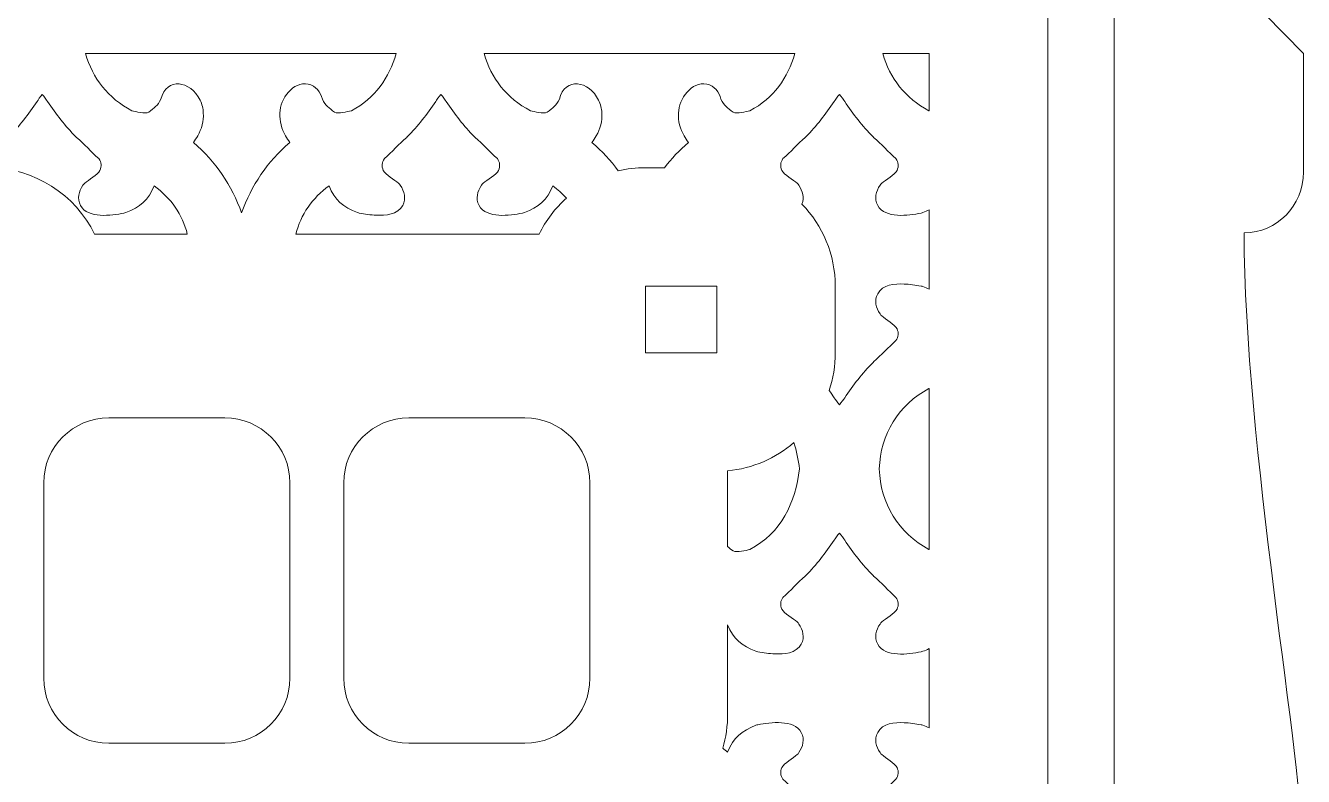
# Model space of a CAD drawing. Header units: centimetres. Extents: x -44 to 44, y -59 to 59.
# Drawn here: x -25.96 to -14.41, y -12.01 to -5.23 of the extents above; entities that cross this region are included whole.
import ezdxf

# ---------------------------------------------------------------- set-up
doc = ezdxf.new("R2010")
doc.units = ezdxf.units.CM
doc.header["$MEASUREMENT"] = 0
doc.layers.add('layer 1', color=7, linetype='Continuous')

msp = doc.modelspace()

# ---------------------------------------------------------------- linework, layer by layer
at = {"layer": 'layer 1', "color": 250, "lineweight": 9}
for points, knots in [([(-16.12309, -21.549), (-16.12309, -21.549), (-15.47685, -21.54941), (-15.47685, -21.54941), (-15.47685, -21.54941), (-15.47685, -21.54941), (-14.94831, -21.54941), (-14.94831, -21.54941), (-14.94831, -21.54941), (-14.94831, -21.54941), (-14.4126, -21.54941), (-14.4126, -21.54941), (-14.4126, -21.54941), (-14.4126, -21.54941), (-14.4126, -20.47798), (-14.4126, -20.47798), (-14.4126, -20.47798), (-14.4126, -20.17528), (-14.65245, -19.9299), (-14.94831, -19.9299), (-14.94831, -19.9299), (-14.94831, -18.03568), (-14.4126, -15.09626), (-14.4126, -14.30505), (-14.4126, -14.30505), (-14.4126, -14.30505), (-14.4126, -12.72236), (-14.4126, -12.72236), (-14.4126, -12.72236), (-14.4126, -11.93115), (-14.94831, -8.99173), (-14.94831, -7.09751), (-14.94831, -7.09751), (-14.65245, -7.09751), (-14.4126, -6.85213), (-14.4126, -6.54943), (-14.4126, -6.54943), (-14.4126, -6.54943), (-14.4126, -5.478), (-14.4126, -5.478), (-14.4126, -5.478), (-14.4126, -5.478), (-15.46206, -4.40655), (-15.46206, -4.40655), (-15.46206, -4.40655), (-15.46206, -4.40655), (-16.12309, -4.40655), (-16.12309, -4.40655), (-16.12309, -4.40655), (-16.12309, -4.40655), (-16.12309, -12.59229), (-16.12309, -12.59229), (-16.12309, -12.59229), (-16.12309, -12.59229), (-16.72309, -12.59229), (-16.72309, -12.59229), (-16.72309, -12.59229), (-16.72309, -12.59229), (-16.72309, -4.40655), (-16.72309, -4.40655), (-16.72309, -4.40655), (-16.72309, -4.40655), (-42.09452, -4.40655), (-42.09452, -4.40655), (-42.09452, -4.40655), (-42.09452, -4.40655), (-42.09452, -12.59229), (-42.09452, -12.59229), (-42.09452, -12.59229), (-42.09452, -12.59229), (-42.69452, -12.59229), (-42.69452, -12.59229), (-42.69452, -12.59229), (-42.69452, -12.59229), (-42.69452, -4.40655), (-42.69452, -4.40655), (-42.69452, -4.40655), (-42.69452, -4.40655), (-43.35555, -4.40655), (-43.35555, -4.40655), (-43.35555, -4.40655), (-43.35555, -4.40655), (-44.40501, -5.478), (-44.40501, -5.478), (-44.40501, -5.478), (-44.40501, -5.478), (-44.40501, -6.54943), (-44.40501, -6.54943), (-44.40501, -6.54943), (-44.40501, -6.85213), (-44.16516, -7.09751), (-43.8693, -7.09751), (-43.8693, -7.09751), (-43.8693, -8.99173), (-44.40501, -11.93115), (-44.40501, -12.72236), (-44.40501, -12.72236), (-44.40501, -12.72236), (-44.40501, -14.30505), (-44.40501, -14.30505), (-44.40501, -14.30505), (-44.40501, -15.09626), (-43.8693, -18.03568), (-43.8693, -19.9299), (-43.8693, -19.9299), (-44.16516, -19.9299), (-44.40501, -20.17528), (-44.40501, -20.47798), (-44.40501, -20.47798), (-44.40501, -20.47798), (-44.40501, -21.54941), (-44.40501, -21.54941), (-44.40501, -21.54941), (-44.40501, -21.54941), (-43.8693, -21.54941), (-43.8693, -21.54941), (-43.8693, -21.54941), (-43.8693, -21.54941), (-43.34076, -21.54941), (-43.34076, -21.54941), (-43.34076, -21.54941), (-43.34076, -21.54941), (-42.69452, -21.549), (-42.69452, -21.549), (-42.69452, -21.549), (-42.69452, -21.549), (-16.12309, -21.549), (-16.12309, -21.549)], [0, 0, 0, 0, 0.03030303, 0.03030303, 0.03030303, 0.03030303, 0.06060606, 0.06060606, 0.06060606, 0.06060606, 0.09090909, 0.09090909, 0.09090909, 0.09090909, 0.12121212, 0.12121212, 0.12121212, 0.12121212, 0.15151515, 0.15151515, 0.15151515, 0.15151515, 0.18181818, 0.18181818, 0.18181818, 0.18181818, 0.21212121, 0.21212121, 0.21212121, 0.21212121, 0.24242424, 0.24242424, 0.24242424, 0.24242424, 0.27272727, 0.27272727, 0.27272727, 0.27272727, 0.3030303, 0.3030303, 0.3030303, 0.3030303, 0.33333333, 0.33333333, 0.33333333, 0.33333333, 0.36363636, 0.36363636, 0.36363636, 0.36363636, 0.39393939, 0.39393939, 0.39393939, 0.39393939, 0.42424242, 0.42424242, 0.42424242, 0.42424242, 0.45454545, 0.45454545, 0.45454545, 0.45454545, 0.48484848, 0.48484848, 0.48484848, 0.48484848, 0.51515152, 0.51515152, 0.51515152, 0.51515152, 0.54545455, 0.54545455, 0.54545455, 0.54545455, 0.57575758, 0.57575758, 0.57575758, 0.57575758, 0.60606061, 0.60606061, 0.60606061, 0.60606061, 0.63636364, 0.63636364, 0.63636364, 0.63636364, 0.66666667, 0.66666667, 0.66666667, 0.66666667, 0.6969697, 0.6969697, 0.6969697, 0.6969697, 0.72727273, 0.72727273, 0.72727273, 0.72727273, 0.75757576, 0.75757576, 0.75757576, 0.75757576, 0.78787879, 0.78787879, 0.78787879, 0.78787879, 0.81818182, 0.81818182, 0.81818182, 0.81818182, 0.84848485, 0.84848485, 0.84848485, 0.84848485, 0.87878788, 0.87878788, 0.87878788, 0.87878788, 0.90909091, 0.90909091, 0.90909091, 0.90909091, 0.93939394, 0.93939394, 0.93939394, 0.93939394, 1, 1, 1, 1]), ([(-22.60931, -5.47798), (-22.60931, -5.47798), (-25.41619, -5.47798), (-25.41619, -5.47798), (-25.41619, -5.47798), (-25.35596, -5.69831), (-25.21138, -5.88403), (-24.99868, -5.99447), (-24.99868, -5.99447), (-24.96047, -6.00489), (-24.88183, -6.0225), (-24.84647, -6.00879), (-24.84647, -6.00879), (-24.79626, -5.96921), (-24.76581, -5.94898), (-24.73691, -5.89166), (-24.73691, -5.89166), (-24.68526, -5.68461), (-24.46806, -5.72385), (-24.38256, -5.89894), (-24.38256, -5.89894), (-24.36497, -5.93496), (-24.35376, -5.97491), (-24.35295, -6.01513), (-24.35295, -6.01513), (-24.3483, -6.08946), (-24.36786, -6.15759), (-24.40348, -6.22241), (-24.40348, -6.22241), (-24.41432, -6.24212), (-24.42917, -6.26282), (-24.44244, -6.2829), (-24.44244, -6.2829), (-24.23897, -6.45381), (-24.09609, -6.67024), (-24.00686, -6.9174), (-24.00686, -6.9174), (-23.91765, -6.67026), (-23.77479, -6.45386), (-23.57134, -6.28294), (-23.57134, -6.28294), (-23.58467, -6.26271), (-23.59948, -6.24208), (-23.61028, -6.22241), (-23.61028, -6.22241), (-23.64589, -6.15754), (-23.66546, -6.08938), (-23.66076, -6.01502), (-23.66076, -6.01502), (-23.65794, -5.89003), (-23.54312, -5.72659), (-23.40519, -5.75413), (-23.40519, -5.75413), (-23.33406, -5.76831), (-23.29378, -5.82587), (-23.27694, -5.89146), (-23.27694, -5.89146), (-23.24799, -5.94894), (-23.21751, -5.96916), (-23.16724, -6.00881), (-23.16724, -6.00881), (-23.13191, -6.0225), (-23.05326, -6.00489), (-23.01508, -5.99447), (-23.01508, -5.99447), (-22.79983, -5.88251), (-22.67327, -5.69571), (-22.60931, -5.47798)], [0, 0, 0, 0, 0.05555556, 0.05555556, 0.05555556, 0.05555556, 0.11111111, 0.11111111, 0.11111111, 0.11111111, 0.16666667, 0.16666667, 0.16666667, 0.16666667, 0.22222222, 0.22222222, 0.22222222, 0.22222222, 0.27777778, 0.27777778, 0.27777778, 0.27777778, 0.33333333, 0.33333333, 0.33333333, 0.33333333, 0.38888889, 0.38888889, 0.38888889, 0.38888889, 0.44444444, 0.44444444, 0.44444444, 0.44444444, 0.5, 0.5, 0.5, 0.5, 0.55555556, 0.55555556, 0.55555556, 0.55555556, 0.61111111, 0.61111111, 0.61111111, 0.61111111, 0.66666667, 0.66666667, 0.66666667, 0.66666667, 0.72222222, 0.72222222, 0.72222222, 0.72222222, 0.77777778, 0.77777778, 0.77777778, 0.77777778, 0.83333333, 0.83333333, 0.83333333, 0.83333333, 0.88888889, 0.88888889, 0.88888889, 0.88888889, 1, 1, 1, 1]), ([(-19.008, -5.47798), (-19.008, -5.47798), (-21.81489, -5.47798), (-21.81489, -5.47798), (-21.81489, -5.47798), (-21.75465, -5.69831), (-21.61007, -5.88403), (-21.39737, -5.99447), (-21.39737, -5.99447), (-21.35916, -6.00489), (-21.28052, -6.0225), (-21.24516, -6.00879), (-21.24516, -6.00879), (-21.19498, -5.96923), (-21.16451, -5.94898), (-21.1356, -5.89166), (-21.1356, -5.89166), (-21.08398, -5.68461), (-20.86678, -5.72385), (-20.78128, -5.89896), (-20.78128, -5.89896), (-20.76369, -5.93496), (-20.75248, -5.97491), (-20.75166, -6.01513), (-20.75166, -6.01513), (-20.74699, -6.08944), (-20.76656, -6.15756), (-20.80215, -6.22241), (-20.80215, -6.22241), (-20.81299, -6.24212), (-20.82786, -6.26284), (-20.84113, -6.2829), (-20.84113, -6.2829), (-20.7501, -6.35936), (-20.67122, -6.44494), (-20.60383, -6.53829), (-20.60383, -6.53829), (-20.52463, -6.51949), (-20.44202, -6.50953), (-20.35714, -6.50953), (-20.35714, -6.50953), (-20.35714, -6.50953), (-20.18597, -6.50953), (-20.18597, -6.50953), (-20.18597, -6.50953), (-20.12342, -6.42733), (-20.05159, -6.35147), (-19.97001, -6.28294), (-19.97001, -6.28294), (-19.98336, -6.26269), (-19.99817, -6.24206), (-20.00897, -6.22241), (-20.00897, -6.22241), (-20.04459, -6.15754), (-20.06415, -6.0894), (-20.05946, -6.01502), (-20.05946, -6.01502), (-20.05665, -5.89003), (-19.94181, -5.72659), (-19.80388, -5.75413), (-19.80388, -5.75413), (-19.73276, -5.76831), (-19.69247, -5.82587), (-19.67563, -5.89146), (-19.67563, -5.89146), (-19.64668, -5.94894), (-19.61621, -5.96916), (-19.56596, -6.00881), (-19.56596, -6.00881), (-19.53062, -6.0225), (-19.45196, -6.00489), (-19.41377, -5.99447), (-19.41377, -5.99447), (-19.19854, -5.88251), (-19.07196, -5.69571), (-19.008, -5.47798)], [0, 0, 0, 0, 0.05, 0.05, 0.05, 0.05, 0.1, 0.1, 0.1, 0.1, 0.15, 0.15, 0.15, 0.15, 0.2, 0.2, 0.2, 0.2, 0.25, 0.25, 0.25, 0.25, 0.3, 0.3, 0.3, 0.3, 0.35, 0.35, 0.35, 0.35, 0.4, 0.4, 0.4, 0.4, 0.45, 0.45, 0.45, 0.45, 0.5, 0.5, 0.5, 0.5, 0.55, 0.55, 0.55, 0.55, 0.6, 0.6, 0.6, 0.6, 0.65, 0.65, 0.65, 0.65, 0.7, 0.7, 0.7, 0.7, 0.75, 0.75, 0.75, 0.75, 0.8, 0.8, 0.8, 0.8, 0.85, 0.85, 0.85, 0.85, 0.9, 0.9, 0.9, 0.9, 1, 1, 1, 1]), ([(-17.79452, -5.99488), (-17.79452, -5.99488), (-17.79452, -5.47798), (-17.79452, -5.47798), (-17.79452, -5.47798), (-17.79452, -5.47798), (-18.21358, -5.47798), (-18.21358, -5.47798), (-18.21358, -5.47798), (-18.15334, -5.69831), (-18.00879, -5.88403), (-17.79606, -5.99447), (-17.79606, -5.99447), (-17.79606, -5.99447), (-17.79452, -5.99488), (-17.79452, -5.99488)], [0, 0, 0, 0, 0.2, 0.2, 0.2, 0.2, 0.4, 0.4, 0.4, 0.4, 0.6, 0.6, 0.6, 0.6, 1, 1, 1, 1]), ([(-26.33612, -6.50953), (-26.33612, -6.50953), (-26.29706, -6.50953), (-26.29706, -6.50953), (-26.29706, -6.50953), (-25.87581, -6.50953), (-25.51003, -6.75476), (-25.33517, -7.10976), (-25.33517, -7.10976), (-25.05604, -7.11017), (-24.77689, -7.11019), (-24.49776, -7.11009), (-24.49776, -7.11009), (-24.53788, -6.93465), (-24.64851, -6.77998), (-24.79671, -6.67395), (-24.79671, -6.67395), (-24.84553, -6.80098), (-24.92679, -6.86769), (-25.05324, -6.91515), (-25.05324, -6.91515), (-25.05324, -6.91515), (-25.0617, -6.91832), (-25.0617, -6.91832), (-25.0617, -6.91832), (-25.0617, -6.91832), (-25.07059, -6.92004), (-25.07059, -6.92004), (-25.07059, -6.92004), (-25.18444, -6.94202), (-25.39545, -6.97155), (-25.46226, -6.85037), (-25.46226, -6.85037), (-25.49612, -6.78896), (-25.47778, -6.72281), (-25.44019, -6.66857), (-25.44019, -6.66857), (-25.44019, -6.66857), (-25.43323, -6.65852), (-25.43323, -6.65852), (-25.43323, -6.65852), (-25.43323, -6.65852), (-25.42419, -6.65031), (-25.42419, -6.65031), (-25.42419, -6.65031), (-25.39056, -6.61976), (-25.30734, -6.57219), (-25.28711, -6.53471), (-25.28711, -6.53471), (-25.27029, -6.49438), (-25.27307, -6.46299), (-25.29673, -6.42769), (-25.29673, -6.42769), (-25.36605, -6.36523), (-25.42892, -6.29698), (-25.49876, -6.23518), (-25.49876, -6.23518), (-25.49876, -6.23518), (-25.50116, -6.23306), (-25.50116, -6.23306), (-25.50116, -6.23306), (-25.50116, -6.23306), (-25.50343, -6.23079), (-25.50343, -6.23079), (-25.50343, -6.23079), (-25.60232, -6.13209), (-25.68152, -6.02569), (-25.7604, -5.91109), (-25.7604, -5.91109), (-25.76878, -5.8989), (-25.78993, -5.86783), (-25.8075, -5.84713), (-25.8075, -5.84713), (-25.82507, -5.86785), (-25.84624, -5.89892), (-25.85464, -5.91111), (-25.85464, -5.91111), (-25.93354, -6.02569), (-26.01268, -6.13209), (-26.11159, -6.23079), (-26.11159, -6.23079), (-26.11159, -6.23079), (-26.11386, -6.23306), (-26.11386, -6.23306), (-26.11386, -6.23306), (-26.11386, -6.23306), (-26.11626, -6.23518), (-26.11626, -6.23518), (-26.11626, -6.23518), (-26.1861, -6.29698), (-26.24897, -6.36523), (-26.31829, -6.42769), (-26.31829, -6.42769), (-26.33681, -6.45531), (-26.34257, -6.48054), (-26.33612, -6.50953)], [0, 0, 0, 0, 0.04, 0.04, 0.04, 0.04, 0.08, 0.08, 0.08, 0.08, 0.12, 0.12, 0.12, 0.12, 0.16, 0.16, 0.16, 0.16, 0.2, 0.2, 0.2, 0.2, 0.24, 0.24, 0.24, 0.24, 0.28, 0.28, 0.28, 0.28, 0.32, 0.32, 0.32, 0.32, 0.36, 0.36, 0.36, 0.36, 0.4, 0.4, 0.4, 0.4, 0.44, 0.44, 0.44, 0.44, 0.48, 0.48, 0.48, 0.48, 0.52, 0.52, 0.52, 0.52, 0.56, 0.56, 0.56, 0.56, 0.6, 0.6, 0.6, 0.6, 0.64, 0.64, 0.64, 0.64, 0.68, 0.68, 0.68, 0.68, 0.72, 0.72, 0.72, 0.72, 0.76, 0.76, 0.76, 0.76, 0.8, 0.8, 0.8, 0.8, 0.84, 0.84, 0.84, 0.84, 0.88, 0.88, 0.88, 0.88, 0.92, 0.92, 0.92, 0.92, 1, 1, 1, 1]), ([(-23.51561, -7.10955), (-23.51561, -7.10955), (-23.3271, -7.10953), (-23.3271, -7.10953), (-23.3271, -7.10953), (-22.65776, -7.10953), (-21.98839, -7.11075), (-21.31903, -7.10976), (-21.31903, -7.10976), (-21.25791, -6.98567), (-21.17342, -6.87504), (-21.07144, -6.78356), (-21.07144, -6.78356), (-21.10866, -6.74304), (-21.1503, -6.70624), (-21.19541, -6.67395), (-21.19541, -6.67395), (-21.24424, -6.80098), (-21.32548, -6.86769), (-21.45193, -6.91515), (-21.45193, -6.91515), (-21.45193, -6.91515), (-21.46041, -6.91834), (-21.46041, -6.91834), (-21.46041, -6.91834), (-21.46041, -6.91834), (-21.46929, -6.92006), (-21.46929, -6.92006), (-21.46929, -6.92006), (-21.58314, -6.942), (-21.79414, -6.97155), (-21.86096, -6.85037), (-21.86096, -6.85037), (-21.89481, -6.78896), (-21.87647, -6.72281), (-21.83889, -6.66857), (-21.83889, -6.66857), (-21.83889, -6.66857), (-21.83192, -6.65854), (-21.83192, -6.65854), (-21.83192, -6.65854), (-21.83192, -6.65854), (-21.82288, -6.65031), (-21.82288, -6.65031), (-21.82288, -6.65031), (-21.7893, -6.61978), (-21.70603, -6.57216), (-21.68582, -6.53473), (-21.68582, -6.53473), (-21.66898, -6.49438), (-21.67176, -6.46301), (-21.69542, -6.42769), (-21.69542, -6.42769), (-21.76474, -6.36523), (-21.82761, -6.29698), (-21.89745, -6.23518), (-21.89745, -6.23518), (-21.89745, -6.23518), (-21.89985, -6.23306), (-21.89985, -6.23306), (-21.89985, -6.23306), (-21.89985, -6.23306), (-21.90212, -6.23079), (-21.90212, -6.23079), (-21.90212, -6.23079), (-22.00104, -6.13209), (-22.08019, -6.02569), (-22.15907, -5.91109), (-22.15907, -5.91109), (-22.16747, -5.89892), (-22.18864, -5.86783), (-22.20621, -5.84713), (-22.20621, -5.84713), (-22.22376, -5.86783), (-22.24494, -5.89892), (-22.25334, -5.91109), (-22.25334, -5.91109), (-22.33221, -6.02569), (-22.41137, -6.13209), (-22.51029, -6.23079), (-22.51029, -6.23079), (-22.51029, -6.23079), (-22.51256, -6.23306), (-22.51256, -6.23306), (-22.51256, -6.23306), (-22.51256, -6.23306), (-22.51496, -6.23518), (-22.51496, -6.23518), (-22.51496, -6.23518), (-22.58479, -6.29698), (-22.64769, -6.36521), (-22.71701, -6.42767), (-22.71701, -6.42767), (-22.74064, -6.46299), (-22.74345, -6.49438), (-22.72661, -6.53473), (-22.72661, -6.53473), (-22.7064, -6.57216), (-22.62313, -6.61978), (-22.58953, -6.65031), (-22.58953, -6.65031), (-22.58953, -6.65031), (-22.58049, -6.65852), (-22.58049, -6.65852), (-22.58049, -6.65852), (-22.58049, -6.65852), (-22.57352, -6.66857), (-22.57352, -6.66857), (-22.57352, -6.66857), (-22.53594, -6.72281), (-22.51759, -6.78896), (-22.55145, -6.85037), (-22.55145, -6.85037), (-22.59786, -6.93456), (-22.70488, -6.94262), (-22.79001, -6.93874), (-22.79001, -6.93874), (-22.84061, -6.93643), (-22.89332, -6.92966), (-22.94312, -6.92004), (-22.94312, -6.92004), (-22.94312, -6.92004), (-22.95201, -6.91834), (-22.95201, -6.91834), (-22.95201, -6.91834), (-22.95201, -6.91834), (-22.96048, -6.91515), (-22.96048, -6.91515), (-22.96048, -6.91515), (-23.08695, -6.86771), (-23.16819, -6.80098), (-23.21702, -6.67393), (-23.21702, -6.67393), (-23.36473, -6.77966), (-23.47517, -6.93384), (-23.51561, -7.10955)], [0, 0, 0, 0, 0.02857143, 0.02857143, 0.02857143, 0.02857143, 0.05714286, 0.05714286, 0.05714286, 0.05714286, 0.08571429, 0.08571429, 0.08571429, 0.08571429, 0.11428571, 0.11428571, 0.11428571, 0.11428571, 0.14285714, 0.14285714, 0.14285714, 0.14285714, 0.17142857, 0.17142857, 0.17142857, 0.17142857, 0.2, 0.2, 0.2, 0.2, 0.22857143, 0.22857143, 0.22857143, 0.22857143, 0.25714286, 0.25714286, 0.25714286, 0.25714286, 0.28571429, 0.28571429, 0.28571429, 0.28571429, 0.31428571, 0.31428571, 0.31428571, 0.31428571, 0.34285714, 0.34285714, 0.34285714, 0.34285714, 0.37142857, 0.37142857, 0.37142857, 0.37142857, 0.4, 0.4, 0.4, 0.4, 0.42857143, 0.42857143, 0.42857143, 0.42857143, 0.45714286, 0.45714286, 0.45714286, 0.45714286, 0.48571429, 0.48571429, 0.48571429, 0.48571429, 0.51428571, 0.51428571, 0.51428571, 0.51428571, 0.54285714, 0.54285714, 0.54285714, 0.54285714, 0.57142857, 0.57142857, 0.57142857, 0.57142857, 0.6, 0.6, 0.6, 0.6, 0.62857143, 0.62857143, 0.62857143, 0.62857143, 0.65714286, 0.65714286, 0.65714286, 0.65714286, 0.68571429, 0.68571429, 0.68571429, 0.68571429, 0.71428571, 0.71428571, 0.71428571, 0.71428571, 0.74285714, 0.74285714, 0.74285714, 0.74285714, 0.77142857, 0.77142857, 0.77142857, 0.77142857, 0.8, 0.8, 0.8, 0.8, 0.82857143, 0.82857143, 0.82857143, 0.82857143, 0.85714286, 0.85714286, 0.85714286, 0.85714286, 0.88571429, 0.88571429, 0.88571429, 0.88571429, 0.91428571, 0.91428571, 0.91428571, 0.91428571, 0.94285714, 0.94285714, 0.94285714, 0.94285714, 1, 1, 1, 1]), ([(-17.79452, -7.60776), (-17.79452, -7.60776), (-17.79452, -6.8913), (-17.79452, -6.8913), (-17.79452, -6.8913), (-17.81216, -6.89983), (-17.83084, -6.90771), (-17.85064, -6.91515), (-17.85064, -6.91515), (-17.85064, -6.91515), (-17.85911, -6.91834), (-17.85911, -6.91834), (-17.85911, -6.91834), (-17.85911, -6.91834), (-17.868, -6.92004), (-17.868, -6.92004), (-17.868, -6.92004), (-17.98185, -6.94202), (-18.19286, -6.97155), (-18.25967, -6.85037), (-18.25967, -6.85037), (-18.29353, -6.78896), (-18.27519, -6.72281), (-18.2376, -6.66857), (-18.2376, -6.66857), (-18.2376, -6.66857), (-18.23064, -6.65852), (-18.23064, -6.65852), (-18.23064, -6.65852), (-18.23064, -6.65852), (-18.22159, -6.65031), (-18.22159, -6.65031), (-18.22159, -6.65031), (-18.18799, -6.61978), (-18.10472, -6.57216), (-18.08451, -6.53473), (-18.08451, -6.53473), (-18.06767, -6.49438), (-18.0705, -6.46299), (-18.09411, -6.42767), (-18.09411, -6.42767), (-18.16346, -6.36521), (-18.22631, -6.29698), (-18.29614, -6.23518), (-18.29614, -6.23518), (-18.29614, -6.23518), (-18.29854, -6.23306), (-18.29854, -6.23306), (-18.29854, -6.23306), (-18.29854, -6.23306), (-18.30081, -6.23079), (-18.30081, -6.23079), (-18.30081, -6.23079), (-18.39971, -6.13209), (-18.47891, -6.02569), (-18.55779, -5.91109), (-18.55779, -5.91109), (-18.56619, -5.89892), (-18.58736, -5.86783), (-18.60491, -5.84713), (-18.60491, -5.84713), (-18.62248, -5.86783), (-18.64365, -5.89892), (-18.65205, -5.91109), (-18.65205, -5.91109), (-18.73095, -6.02571), (-18.81011, -6.13209), (-18.90902, -6.23081), (-18.90902, -6.23081), (-18.90902, -6.23081), (-18.91129, -6.23306), (-18.91129, -6.23306), (-18.91129, -6.23306), (-18.91129, -6.23306), (-18.91369, -6.23518), (-18.91369, -6.23518), (-18.91369, -6.23518), (-18.98351, -6.29698), (-19.04638, -6.36521), (-19.11572, -6.42769), (-19.11572, -6.42769), (-19.13936, -6.46299), (-19.14214, -6.49438), (-19.1253, -6.53473), (-19.1253, -6.53473), (-19.10509, -6.57216), (-19.02186, -6.61978), (-18.98826, -6.65031), (-18.98826, -6.65031), (-18.98826, -6.65031), (-18.97922, -6.65854), (-18.97922, -6.65854), (-18.97922, -6.65854), (-18.97922, -6.65854), (-18.97226, -6.66857), (-18.97226, -6.66857), (-18.97226, -6.66857), (-18.93726, -6.71906), (-18.91896, -6.77989), (-18.94393, -6.83762), (-18.94393, -6.83762), (-18.75769, -7.0305), (-18.64286, -7.29272), (-18.64286, -7.58096), (-18.64286, -7.58096), (-18.64286, -7.58096), (-18.64286, -8.18096), (-18.64286, -8.18096), (-18.64286, -8.18096), (-18.64286, -8.29995), (-18.66246, -8.41451), (-18.69857, -8.52161), (-18.69857, -8.52161), (-18.68295, -8.54342), (-18.6675, -8.56554), (-18.65205, -8.58797), (-18.65205, -8.58797), (-18.64365, -8.60014), (-18.62248, -8.63124), (-18.60491, -8.65194), (-18.60491, -8.65194), (-18.58736, -8.63124), (-18.56619, -8.60014), (-18.55779, -8.58797), (-18.55779, -8.58797), (-18.47891, -8.47337), (-18.39971, -8.36698), (-18.30081, -8.26828), (-18.30081, -8.26828), (-18.30081, -8.26828), (-18.29854, -8.26601), (-18.29854, -8.26601), (-18.29854, -8.26601), (-18.29854, -8.26601), (-18.29614, -8.26389), (-18.29614, -8.26389), (-18.29614, -8.26389), (-18.22631, -8.20209), (-18.16346, -8.13386), (-18.09411, -8.07139), (-18.09411, -8.07139), (-18.0705, -8.03608), (-18.06767, -8.00469), (-18.08449, -7.96436), (-18.08449, -7.96436), (-18.10472, -7.92692), (-18.18801, -7.87926), (-18.22159, -7.84873), (-18.22159, -7.84873), (-18.22159, -7.84873), (-18.23064, -7.84052), (-18.23064, -7.84052), (-18.23064, -7.84052), (-18.23064, -7.84052), (-18.23758, -7.83049), (-18.23758, -7.83049), (-18.23758, -7.83049), (-18.27519, -7.77626), (-18.29353, -7.71013), (-18.25967, -7.64871), (-18.25967, -7.64871), (-18.21328, -7.56452), (-18.10624, -7.55644), (-18.02111, -7.56032), (-18.02111, -7.56032), (-17.97051, -7.56264), (-17.9178, -7.56941), (-17.868, -7.57903), (-17.868, -7.57903), (-17.868, -7.57903), (-17.85911, -7.58072), (-17.85911, -7.58072), (-17.85911, -7.58072), (-17.85911, -7.58072), (-17.85064, -7.58391), (-17.85064, -7.58391), (-17.85064, -7.58391), (-17.83084, -7.59135), (-17.81216, -7.59924), (-17.79452, -7.60776)], [0, 0, 0, 0, 0.02173913, 0.02173913, 0.02173913, 0.02173913, 0.04347826, 0.04347826, 0.04347826, 0.04347826, 0.06521739, 0.06521739, 0.06521739, 0.06521739, 0.08695652, 0.08695652, 0.08695652, 0.08695652, 0.10869565, 0.10869565, 0.10869565, 0.10869565, 0.13043478, 0.13043478, 0.13043478, 0.13043478, 0.15217391, 0.15217391, 0.15217391, 0.15217391, 0.17391304, 0.17391304, 0.17391304, 0.17391304, 0.19565217, 0.19565217, 0.19565217, 0.19565217, 0.2173913, 0.2173913, 0.2173913, 0.2173913, 0.23913043, 0.23913043, 0.23913043, 0.23913043, 0.26086957, 0.26086957, 0.26086957, 0.26086957, 0.2826087, 0.2826087, 0.2826087, 0.2826087, 0.30434783, 0.30434783, 0.30434783, 0.30434783, 0.32608696, 0.32608696, 0.32608696, 0.32608696, 0.34782609, 0.34782609, 0.34782609, 0.34782609, 0.36956522, 0.36956522, 0.36956522, 0.36956522, 0.39130435, 0.39130435, 0.39130435, 0.39130435, 0.41304348, 0.41304348, 0.41304348, 0.41304348, 0.43478261, 0.43478261, 0.43478261, 0.43478261, 0.45652174, 0.45652174, 0.45652174, 0.45652174, 0.47826087, 0.47826087, 0.47826087, 0.47826087, 0.5, 0.5, 0.5, 0.5, 0.52173913, 0.52173913, 0.52173913, 0.52173913, 0.54347826, 0.54347826, 0.54347826, 0.54347826, 0.56521739, 0.56521739, 0.56521739, 0.56521739, 0.58695652, 0.58695652, 0.58695652, 0.58695652, 0.60869565, 0.60869565, 0.60869565, 0.60869565, 0.63043478, 0.63043478, 0.63043478, 0.63043478, 0.65217391, 0.65217391, 0.65217391, 0.65217391, 0.67391304, 0.67391304, 0.67391304, 0.67391304, 0.69565217, 0.69565217, 0.69565217, 0.69565217, 0.7173913, 0.7173913, 0.7173913, 0.7173913, 0.73913043, 0.73913043, 0.73913043, 0.73913043, 0.76086957, 0.76086957, 0.76086957, 0.76086957, 0.7826087, 0.7826087, 0.7826087, 0.7826087, 0.80434783, 0.80434783, 0.80434783, 0.80434783, 0.82608696, 0.82608696, 0.82608696, 0.82608696, 0.84782609, 0.84782609, 0.84782609, 0.84782609, 0.86956522, 0.86956522, 0.86956522, 0.86956522, 0.89130435, 0.89130435, 0.89130435, 0.89130435, 0.91304348, 0.91304348, 0.91304348, 0.91304348, 0.93478261, 0.93478261, 0.93478261, 0.93478261, 0.95652174, 0.95652174, 0.95652174, 0.95652174, 1, 1, 1, 1]), ([(-19.71429, -7.58096), (-19.71429, -7.58096), (-20.35714, -7.58096), (-20.35714, -7.58096), (-20.35714, -7.58096), (-20.35714, -7.58096), (-20.35714, -8.18096), (-20.35714, -8.18096), (-20.35714, -8.18096), (-20.35714, -8.18096), (-19.71429, -8.18096), (-19.71429, -8.18096), (-19.71429, -8.18096), (-19.71429, -8.18096), (-19.71429, -7.58096), (-19.71429, -7.58096)], [0, 0, 0, 0, 0.2, 0.2, 0.2, 0.2, 0.4, 0.4, 0.4, 0.4, 0.6, 0.6, 0.6, 0.6, 1, 1, 1, 1]), ([(-17.79452, -9.95814), (-17.79452, -9.95814), (-17.79452, -8.50416), (-17.79452, -8.50416), (-17.79452, -8.50416), (-17.79452, -8.50416), (-17.79606, -8.50457), (-17.79606, -8.50457), (-17.79606, -8.50457), (-18.07365, -8.6487), (-18.2352, -8.92101), (-18.24471, -9.23115), (-18.24471, -9.23115), (-18.2352, -9.54129), (-18.07365, -9.8136), (-17.79606, -9.95773), (-17.79606, -9.95773), (-17.79606, -9.95773), (-17.79452, -9.95814), (-17.79452, -9.95814)], [0, 0, 0, 0, 0.16666667, 0.16666667, 0.16666667, 0.16666667, 0.33333333, 0.33333333, 0.33333333, 0.33333333, 0.5, 0.5, 0.5, 0.5, 0.66666667, 0.66666667, 0.66666667, 0.66666667, 1, 1, 1, 1]), ([(-24.15782, -11.70945), (-24.56351, -11.70945), (-25.20696, -11.70945), (-25.20696, -11.70945), (-25.20696, -11.70945), (-25.20696, -11.70945), (-25.20696, -11.70945), (-25.20696, -11.70945), (-25.20696, -11.70945), (-25.53045, -11.70945), (-25.79511, -11.44476), (-25.79511, -11.1213), (-25.79511, -11.1213), (-25.79511, -11.1213), (-25.79511, -11.1213), (-25.79511, -11.1213), (-25.79511, -11.1213), (-25.79511, -11.1213), (-25.79511, -9.35685), (-25.79511, -9.35685), (-25.79511, -9.35685), (-25.79511, -9.35685), (-25.79511, -9.35685), (-25.79511, -9.35685), (-25.79511, -9.35685), (-25.79511, -9.03339), (-25.53043, -8.76872), (-25.20696, -8.76872), (-25.20696, -8.76872), (-25.20696, -8.76872), (-24.56351, -8.76872), (-24.15782, -8.76872), (-24.15782, -8.76872), (-24.15782, -8.76872), (-24.15782, -8.76872), (-24.15782, -8.76872), (-24.15782, -8.76872), (-23.83436, -8.76872), (-23.56969, -9.03339), (-23.56969, -9.35685), (-23.56969, -9.35685), (-23.56969, -9.35685), (-23.56969, -9.35685), (-23.56969, -9.35685), (-23.56969, -9.35685), (-23.56969, -9.35685), (-23.56969, -11.1213), (-23.56969, -11.1213), (-23.56969, -11.1213), (-23.56969, -11.1213), (-23.56969, -11.1213), (-23.56969, -11.1213), (-23.56969, -11.1213), (-23.56969, -11.44476), (-23.83436, -11.70945), (-24.15782, -11.70945)], [0, 0, 0, 0, 0.06666667, 0.06666667, 0.06666667, 0.06666667, 0.13333333, 0.13333333, 0.13333333, 0.13333333, 0.2, 0.2, 0.2, 0.2, 0.26666667, 0.26666667, 0.26666667, 0.26666667, 0.33333333, 0.33333333, 0.33333333, 0.33333333, 0.4, 0.4, 0.4, 0.4, 0.46666667, 0.46666667, 0.46666667, 0.46666667, 0.53333333, 0.53333333, 0.53333333, 0.53333333, 0.6, 0.6, 0.6, 0.6, 0.66666667, 0.66666667, 0.66666667, 0.66666667, 0.73333333, 0.73333333, 0.73333333, 0.73333333, 0.8, 0.8, 0.8, 0.8, 0.86666667, 0.86666667, 0.86666667, 0.86666667, 1, 1, 1, 1]), ([(-21.44724, -11.70945), (-21.85292, -11.70945), (-22.49636, -11.70945), (-22.49636, -11.70945), (-22.49636, -11.70945), (-22.49636, -11.70945), (-22.49636, -11.70945), (-22.49636, -11.70945), (-22.49636, -11.70945), (-22.81984, -11.70945), (-23.08453, -11.44476), (-23.08453, -11.1213), (-23.08453, -11.1213), (-23.08453, -11.1213), (-23.08453, -11.1213), (-23.08453, -11.1213), (-23.08453, -11.1213), (-23.08453, -11.1213), (-23.08453, -9.35685), (-23.08453, -9.35685), (-23.08453, -9.35685), (-23.08453, -9.35685), (-23.08453, -9.35685), (-23.08453, -9.35685), (-23.08453, -9.35685), (-23.08453, -9.03339), (-22.81984, -8.76872), (-22.49636, -8.76872), (-22.49636, -8.76872), (-22.49636, -8.76872), (-21.85292, -8.76872), (-21.44721, -8.76872), (-21.44721, -8.76872), (-21.44721, -8.76872), (-21.44721, -8.76872), (-21.44721, -8.76872), (-21.44721, -8.76872), (-21.12375, -8.76872), (-20.85909, -9.03339), (-20.85909, -9.35685), (-20.85909, -9.35685), (-20.85909, -9.35685), (-20.85909, -9.35685), (-20.85909, -9.35685), (-20.85909, -9.35685), (-20.85909, -9.35685), (-20.85909, -11.1213), (-20.85909, -11.1213), (-20.85909, -11.1213), (-20.85909, -11.1213), (-20.85909, -11.1213), (-20.85909, -11.1213), (-20.85909, -11.1213), (-20.85909, -11.44476), (-21.12375, -11.70945), (-21.44724, -11.70945)], [0, 0, 0, 0, 0.06666667, 0.06666667, 0.06666667, 0.06666667, 0.13333333, 0.13333333, 0.13333333, 0.13333333, 0.2, 0.2, 0.2, 0.2, 0.26666667, 0.26666667, 0.26666667, 0.26666667, 0.33333333, 0.33333333, 0.33333333, 0.33333333, 0.4, 0.4, 0.4, 0.4, 0.46666667, 0.46666667, 0.46666667, 0.46666667, 0.53333333, 0.53333333, 0.53333333, 0.53333333, 0.6, 0.6, 0.6, 0.6, 0.66666667, 0.66666667, 0.66666667, 0.66666667, 0.73333333, 0.73333333, 0.73333333, 0.73333333, 0.8, 0.8, 0.8, 0.8, 0.86666667, 0.86666667, 0.86666667, 0.86666667, 1, 1, 1, 1]), ([(-19.61505, -9.24782), (-19.61505, -9.24782), (-19.61505, -9.9327), (-19.61505, -9.9327), (-19.61505, -9.9327), (-19.60082, -9.94509), (-19.58475, -9.95721), (-19.56591, -9.97206), (-19.56591, -9.97206), (-19.53066, -9.98576), (-19.45194, -9.96814), (-19.41377, -9.95773), (-19.41377, -9.95773), (-19.13184, -9.81107), (-19.00198, -9.53597), (-18.96579, -9.23115), (-18.96579, -9.23115), (-18.97554, -9.14895), (-18.99214, -9.06894), (-19.01666, -8.99299), (-19.01666, -8.99299), (-19.01666, -8.99299), (-19.01657, -8.99291), (-19.01657, -8.99291), (-19.01657, -8.99291), (-19.18067, -9.13423), (-19.38774, -9.22682), (-19.61505, -9.24782)], [0, 0, 0, 0, 0.125, 0.125, 0.125, 0.125, 0.25, 0.25, 0.25, 0.25, 0.375, 0.375, 0.375, 0.375, 0.5, 0.5, 0.5, 0.5, 0.625, 0.625, 0.625, 0.625, 0.75, 0.75, 0.75, 0.75, 1, 1, 1, 1]), ([(-17.79452, -11.571), (-17.81216, -11.56247), (-17.83084, -11.55459), (-17.85064, -11.54715), (-17.85064, -11.54715), (-17.85064, -11.54715), (-17.85915, -11.54396), (-17.85915, -11.54396), (-17.85915, -11.54396), (-17.85915, -11.54396), (-17.86804, -11.54224), (-17.86804, -11.54224), (-17.86804, -11.54224), (-17.91786, -11.53266), (-17.97051, -11.52587), (-18.02111, -11.52358), (-18.02111, -11.52358), (-18.10626, -11.5197), (-18.21328, -11.52778), (-18.25967, -11.61197), (-18.25967, -11.61197), (-18.29353, -11.67339), (-18.27519, -11.73951), (-18.23758, -11.79375), (-18.23758, -11.79375), (-18.23758, -11.79375), (-18.23061, -11.80378), (-18.23061, -11.80378), (-18.23061, -11.80378), (-18.23061, -11.80378), (-18.22159, -11.81199), (-18.22159, -11.81199), (-18.22159, -11.81199), (-18.18799, -11.84252), (-18.10472, -11.89016), (-18.08449, -11.92759), (-18.08449, -11.92759), (-18.06767, -11.96792), (-18.0705, -11.99934), (-18.09411, -12.03465), (-18.09411, -12.03465), (-18.16346, -12.09711), (-18.22633, -12.16534), (-18.29614, -12.22714), (-18.29614, -12.22714), (-18.29614, -12.22714), (-18.29854, -12.22926), (-18.29854, -12.22926), (-18.29854, -12.22926), (-18.29854, -12.22926), (-18.30081, -12.23154), (-18.30081, -12.23154), (-18.30081, -12.23154), (-18.39971, -12.33024), (-18.47891, -12.43661), (-18.55779, -12.55121), (-18.55779, -12.55121), (-18.56619, -12.56338), (-18.58734, -12.59445), (-18.60491, -12.61517), (-18.60491, -12.61517), (-18.62248, -12.59445), (-18.64365, -12.56338), (-18.65205, -12.55119), (-18.65205, -12.55119), (-18.73095, -12.43661), (-18.81011, -12.33021), (-18.90902, -12.23151), (-18.90902, -12.23151), (-18.90902, -12.23151), (-18.91129, -12.22926), (-18.91129, -12.22926), (-18.91129, -12.22926), (-18.91129, -12.22926), (-18.91367, -12.22714), (-18.91367, -12.22714), (-18.91367, -12.22714), (-18.98351, -12.16534), (-19.04638, -12.09711), (-19.11572, -12.03463), (-19.11572, -12.03463), (-19.13936, -11.99934), (-19.14214, -11.96792), (-19.12532, -11.92759), (-19.12532, -11.92759), (-19.10509, -11.89014), (-19.02184, -11.84252), (-18.98826, -11.81199), (-18.98826, -11.81199), (-18.98826, -11.81199), (-18.97922, -11.80378), (-18.97922, -11.80378), (-18.97922, -11.80378), (-18.97922, -11.80378), (-18.97228, -11.79375), (-18.97228, -11.79375), (-18.97228, -11.79375), (-18.93467, -11.73951), (-18.91633, -11.67339), (-18.95019, -11.61195), (-18.95019, -11.61195), (-19.01698, -11.49075), (-19.22794, -11.52036), (-19.34177, -11.54224), (-19.34177, -11.54224), (-19.34177, -11.54224), (-19.35069, -11.54396), (-19.35069, -11.54396), (-19.35069, -11.54396), (-19.35069, -11.54396), (-19.35919, -11.54715), (-19.35919, -11.54715), (-19.35919, -11.54715), (-19.48566, -11.59461), (-19.56688, -11.66134), (-19.61571, -11.78839), (-19.61571, -11.78839), (-19.63071, -11.77766), (-19.64535, -11.76641), (-19.65954, -11.75471), (-19.65954, -11.75471), (-19.62996, -11.65556), (-19.61505, -11.5503), (-19.61505, -11.43951), (-19.61505, -11.43951), (-19.61505, -11.43951), (-19.61505, -10.63888), (-19.61505, -10.63888), (-19.61505, -10.63888), (-19.56617, -10.76479), (-19.48511, -10.83116), (-19.35921, -10.87843), (-19.35921, -10.87843), (-19.35921, -10.87843), (-19.35066, -10.88162), (-19.35066, -10.88162), (-19.35066, -10.88162), (-19.35066, -10.88162), (-19.34171, -10.88336), (-19.34171, -10.88336), (-19.34171, -10.88336), (-19.29189, -10.89289), (-19.23934, -10.89969), (-19.18873, -10.90198), (-19.18873, -10.90198), (-19.10359, -10.90586), (-18.9966, -10.8978), (-18.95019, -10.81361), (-18.95019, -10.81361), (-18.91633, -10.75219), (-18.93467, -10.68604), (-18.97226, -10.63181), (-18.97226, -10.63181), (-18.97226, -10.63181), (-18.97924, -10.62176), (-18.97924, -10.62176), (-18.97924, -10.62176), (-18.97924, -10.62176), (-18.98829, -10.61353), (-18.98829, -10.61353), (-18.98829, -10.61353), (-19.02189, -10.58301), (-19.10507, -10.53542), (-19.12532, -10.49799), (-19.12532, -10.49799), (-19.14214, -10.45764), (-19.13936, -10.42624), (-19.11572, -10.39093), (-19.11572, -10.39093), (-19.04638, -10.32846), (-18.98351, -10.26021), (-18.91369, -10.19841), (-18.91369, -10.19841), (-18.91369, -10.19841), (-18.91129, -10.19629), (-18.91129, -10.19629), (-18.91129, -10.19629), (-18.91129, -10.19629), (-18.90904, -10.19404), (-18.90904, -10.19404), (-18.90904, -10.19404), (-18.81011, -10.09534), (-18.73097, -9.98897), (-18.65205, -9.87437), (-18.65205, -9.87437), (-18.64365, -9.86218), (-18.62248, -9.83111), (-18.60491, -9.81039), (-18.60491, -9.81039), (-18.58734, -9.83111), (-18.56619, -9.86218), (-18.55779, -9.87435), (-18.55779, -9.87435), (-18.47889, -9.98895), (-18.39973, -10.09534), (-18.30081, -10.19404), (-18.30081, -10.19404), (-18.30081, -10.19404), (-18.29854, -10.19629), (-18.29854, -10.19629), (-18.29854, -10.19629), (-18.29854, -10.19629), (-18.29614, -10.19841), (-18.29614, -10.19841), (-18.29614, -10.19841), (-18.22631, -10.26021), (-18.16346, -10.32846), (-18.09411, -10.39091), (-18.09411, -10.39091), (-18.0705, -10.42624), (-18.06767, -10.45764), (-18.08449, -10.49799), (-18.08449, -10.49799), (-18.10474, -10.53542), (-18.18797, -10.58301), (-18.22155, -10.61351), (-18.22155, -10.61351), (-18.22155, -10.61351), (-18.23061, -10.62174), (-18.23061, -10.62174), (-18.23061, -10.62174), (-18.23061, -10.62174), (-18.2376, -10.63181), (-18.2376, -10.63181), (-18.2376, -10.63181), (-18.27519, -10.68604), (-18.29353, -10.75217), (-18.25967, -10.81361), (-18.25967, -10.81361), (-18.19284, -10.93483), (-17.98196, -10.90519), (-17.86811, -10.88334), (-17.86811, -10.88334), (-17.86811, -10.88334), (-17.85917, -10.88162), (-17.85917, -10.88162), (-17.85917, -10.88162), (-17.85917, -10.88162), (-17.85064, -10.87843), (-17.85064, -10.87843), (-17.85064, -10.87843), (-17.83084, -10.87099), (-17.81216, -10.86309), (-17.79452, -10.85456), (-17.79452, -10.85456), (-17.79452, -10.85456), (-17.79452, -11.571), (-17.79452, -11.571)], [0, 0, 0, 0, 0.01587302, 0.01587302, 0.01587302, 0.01587302, 0.03174603, 0.03174603, 0.03174603, 0.03174603, 0.04761905, 0.04761905, 0.04761905, 0.04761905, 0.06349206, 0.06349206, 0.06349206, 0.06349206, 0.07936508, 0.07936508, 0.07936508, 0.07936508, 0.0952381, 0.0952381, 0.0952381, 0.0952381, 0.11111111, 0.11111111, 0.11111111, 0.11111111, 0.12698413, 0.12698413, 0.12698413, 0.12698413, 0.14285714, 0.14285714, 0.14285714, 0.14285714, 0.15873016, 0.15873016, 0.15873016, 0.15873016, 0.17460317, 0.17460317, 0.17460317, 0.17460317, 0.19047619, 0.19047619, 0.19047619, 0.19047619, 0.20634921, 0.20634921, 0.20634921, 0.20634921, 0.22222222, 0.22222222, 0.22222222, 0.22222222, 0.23809524, 0.23809524, 0.23809524, 0.23809524, 0.25396825, 0.25396825, 0.25396825, 0.25396825, 0.26984127, 0.26984127, 0.26984127, 0.26984127, 0.28571429, 0.28571429, 0.28571429, 0.28571429, 0.3015873, 0.3015873, 0.3015873, 0.3015873, 0.31746032, 0.31746032, 0.31746032, 0.31746032, 0.33333333, 0.33333333, 0.33333333, 0.33333333, 0.34920635, 0.34920635, 0.34920635, 0.34920635, 0.36507937, 0.36507937, 0.36507937, 0.36507937, 0.38095238, 0.38095238, 0.38095238, 0.38095238, 0.3968254, 0.3968254, 0.3968254, 0.3968254, 0.41269841, 0.41269841, 0.41269841, 0.41269841, 0.42857143, 0.42857143, 0.42857143, 0.42857143, 0.44444444, 0.44444444, 0.44444444, 0.44444444, 0.46031746, 0.46031746, 0.46031746, 0.46031746, 0.47619048, 0.47619048, 0.47619048, 0.47619048, 0.49206349, 0.49206349, 0.49206349, 0.49206349, 0.50793651, 0.50793651, 0.50793651, 0.50793651, 0.52380952, 0.52380952, 0.52380952, 0.52380952, 0.53968254, 0.53968254, 0.53968254, 0.53968254, 0.55555556, 0.55555556, 0.55555556, 0.55555556, 0.57142857, 0.57142857, 0.57142857, 0.57142857, 0.58730159, 0.58730159, 0.58730159, 0.58730159, 0.6031746, 0.6031746, 0.6031746, 0.6031746, 0.61904762, 0.61904762, 0.61904762, 0.61904762, 0.63492063, 0.63492063, 0.63492063, 0.63492063, 0.65079365, 0.65079365, 0.65079365, 0.65079365, 0.66666667, 0.66666667, 0.66666667, 0.66666667, 0.68253968, 0.68253968, 0.68253968, 0.68253968, 0.6984127, 0.6984127, 0.6984127, 0.6984127, 0.71428571, 0.71428571, 0.71428571, 0.71428571, 0.73015873, 0.73015873, 0.73015873, 0.73015873, 0.74603175, 0.74603175, 0.74603175, 0.74603175, 0.76190476, 0.76190476, 0.76190476, 0.76190476, 0.77777778, 0.77777778, 0.77777778, 0.77777778, 0.79365079, 0.79365079, 0.79365079, 0.79365079, 0.80952381, 0.80952381, 0.80952381, 0.80952381, 0.82539683, 0.82539683, 0.82539683, 0.82539683, 0.84126984, 0.84126984, 0.84126984, 0.84126984, 0.85714286, 0.85714286, 0.85714286, 0.85714286, 0.87301587, 0.87301587, 0.87301587, 0.87301587, 0.88888889, 0.88888889, 0.88888889, 0.88888889, 0.9047619, 0.9047619, 0.9047619, 0.9047619, 0.92063492, 0.92063492, 0.92063492, 0.92063492, 0.93650794, 0.93650794, 0.93650794, 0.93650794, 0.95238095, 0.95238095, 0.95238095, 0.95238095, 0.96825397, 0.96825397, 0.96825397, 0.96825397, 1, 1, 1, 1])]:
    msp.add_open_spline(points, degree=3, knots=knots, dxfattribs=at)

doc.saveas('drawing.dxf')
